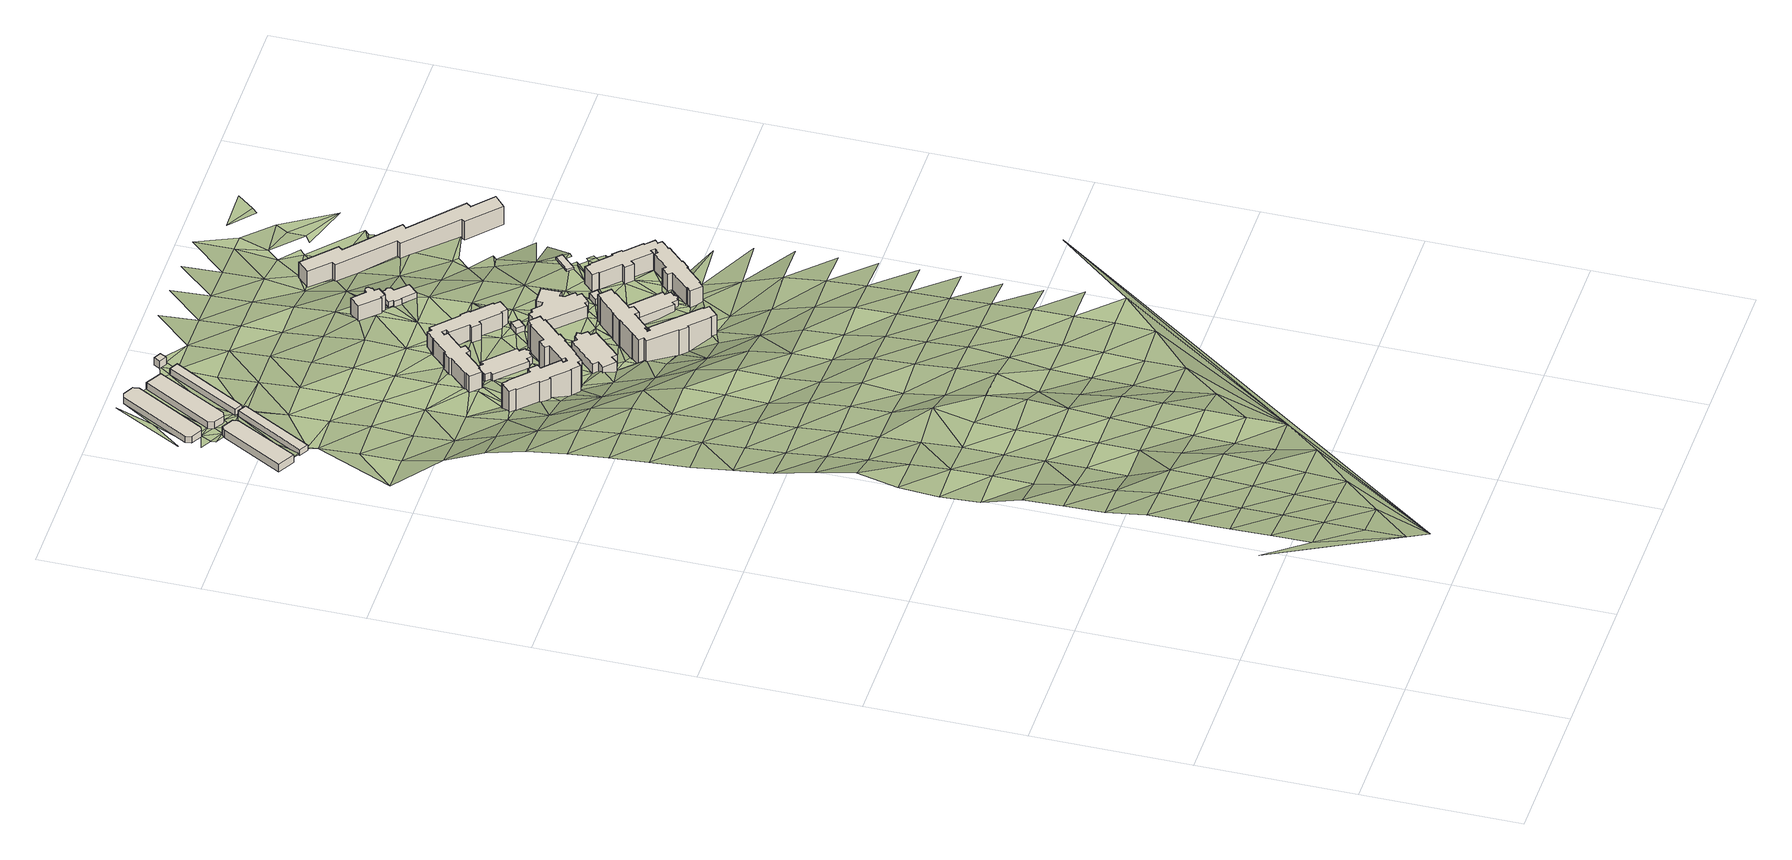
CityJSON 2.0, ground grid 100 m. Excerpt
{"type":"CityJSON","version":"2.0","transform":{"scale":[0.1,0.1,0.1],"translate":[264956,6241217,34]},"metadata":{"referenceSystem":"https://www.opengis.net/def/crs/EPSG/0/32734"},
"CityObjects":{
"building1":{"type":"Building","attributes":{"building":"warehouse","building:levels":"1","footprint":{"type":"Polygon"},"plus_code":"CFXQXWX8+X4V","ground_height":46.52,"building_height":4.1,"roof_height":50.62},"geometry":[{"type":"Solid","lod":"1","boundaries":[[[[0,1,2,3]],[[1,4,5,2]],[[4,6,7,5]],[[6,8,9,7]],[[8,10,11,9]],[[10,0,3,11]],[[3,2,5,7,9,11]],[[10,8,6,4,1,0]]]]}]},
"building2":{"type":"Building","attributes":{"building":"warehouse","building:levels":"1","footprint":{"type":"Polygon"},"plus_code":"CGXHX3X5+XWV","ground_height":46.52,"building_height":4.1,"roof_height":50.62},"geometry":[{"type":"Solid","lod":"1","boundaries":[[[[12,13,14,15]],[[13,16,17,14]],[[16,18,19,17]],[[18,12,15,19]],[[15,14,17,19]],[[18,16,13,12]]]]}]},
"building3":{"type":"Building","attributes":{"building":"warehouse","building:levels":"1","footprint":{"type":"Polygon"},"plus_code":"CGXFX6XP+X8R","ground_height":45.05,"building_height":4.1,"roof_height":49.15},"geometry":[{"type":"Solid","lod":"1","boundaries":[[[[20,21,22,23]],[[21,24,25,22]],[[24,26,27,25]],[[26,28,29,27]],[[28,30,31,29]],[[30,32,33,31]],[[32,34,35,33]],[[34,20,23,35]],[[23,22,25,27,29,31,33,35]],[[34,32,30,28,26,24,21,20]]]]}]},
"building4":{"type":"Building","attributes":{"building":"warehouse","building:levels":"1","footprint":{"type":"Polygon"},"plus_code":"CHX7XCX8+X3X","ground_height":45.19,"building_height":4.1,"roof_height":49.29},"geometry":[{"type":"Solid","lod":"1","boundaries":[[[[36,37,38,39]],[[37,40,41,38]],[[40,42,43,41]],[[42,44,45,43]],[[44,46,47,45]],[[46,36,39,47]],[[39,38,41,43,45,47]],[[46,44,42,40,37,36]]]]}]},
"building5":{"type":"Building","attributes":{"building":"warehouse","building:levels":"1","footprint":{"type":"Polygon"},"plus_code":"CHXVXVX4+XCX","ground_height":45.73,"building_height":4.1,"roof_height":49.83},"geometry":[{"type":"Solid","lod":"1","boundaries":[[[[48,49,50,51]],[[49,52,53,50]],[[52,54,55,53]],[[54,48,51,55]],[[51,50,53,55]],[[54,52,49,48]]]]}]},
"building6":{"type":"Building","attributes":{"address":"Browning Road Salt River Cape Town","building":"dormitory","building:levels":"6","beds":"150","residential":"university","footprint":{"type":"Polygon"},"plus_code":"CPX2XCX6+XGR","ground_height":48.84,"building_height":18.1,"roof_height":66.94},"geometry":[{"type":"Solid","lod":"1","boundaries":[[[[56,57,58,59]],[[57,60,61,58]],[[60,62,63,61]],[[62,64,65,63]],[[64,66,67,65]],[[66,68,69,67]],[[68,70,71,69]],[[70,72,73,71]],[[72,74,75,73]],[[74,76,77,75]],[[76,78,79,77]],[[78,80,81,79]],[[80,82,83,81]],[[82,84,85,83]],[[84,86,87,85]],[[86,88,89,87]],[[88,90,91,89]],[[90,92,93,91]],[[92,94,95,93]],[[94,96,97,95]],[[96,98,99,97]],[[98,100,101,99]],[[100,102,103,101]],[[102,104,105,103]],[[104,106,107,105]],[[106,108,109,107]],[[108,110,111,109]],[[110,112,113,111]],[[112,114,115,113]],[[114,116,117,115]],[[116,118,119,117]],[[118,120,121,119]],[[120,122,123,121]],[[122,124,125,123]],[[124,126,127,125]],[[126,128,129,127]],[[128,130,131,129]],[[130,132,133,131]],[[132,134,135,133]],[[134,56,59,135]],[[59,58,61,63,65,67,69,71,73,75,77,79,81,83,85,87,89,91,93,95,97,99,101,103,105,107,109,111,113,115,117,119,121,123,125,127,129,131,133,135]],[[134,132,130,128,126,124,122,120,118,116,114,112,110,108,106,104,102,100,98,96,94,92,90,88,86,84,82,80,78,76,74,72,70,68,66,64,62,60,57,56]]]]}]},
"building7":{"type":"Building","attributes":{"address":"Browning Road Salt River Cape Town","building":"university","building:levels":"1","footprint":{"type":"Polygon"},"plus_code":"CQX6XFX9+XFV","ground_height":48.03,"building_height":4.1,"roof_height":52.13},"geometry":[{"type":"Solid","lod":"1","boundaries":[[[[136,137,138,139]],[[137,140,141,138]],[[140,142,143,141]],[[142,144,145,143]],[[144,146,147,145]],[[146,148,149,147]],[[148,150,151,149]],[[150,152,153,151]],[[152,154,155,153]],[[154,156,157,155]],[[156,158,159,157]],[[158,160,161,159]],[[160,162,163,161]],[[162,164,165,163]],[[164,166,167,165]],[[166,168,169,167]],[[168,170,171,169]],[[170,136,139,171]],[[139,138,141,143,145,147,149,151,153,155,157,159,161,163,165,167,169,171]],[[170,168,166,164,162,160,158,156,154,152,150,148,146,144,142,140,137,136]]]]}]},
"building8":{"type":"Building","attributes":{"address":"Browning Road Salt River Cape Town","building":"university","building:levels":"2","footprint":{"type":"Polygon"},"plus_code":"CRX8XJXV+X9X","ground_height":48.05,"building_height":6.9,"roof_height":54.95},"geometry":[{"type":"Solid","lod":"1","boundaries":[[[[172,173,174,175]],[[173,176,177,174]],[[176,178,179,177]],[[178,180,181,179]],[[180,182,183,181]],[[182,184,185,183]],[[184,186,187,185]],[[186,188,189,187]],[[188,190,191,189]],[[190,192,193,191]],[[192,194,195,193]],[[194,196,197,195]],[[196,198,199,197]],[[198,200,201,199]],[[200,172,175,201]],[[175,174,177,179,181,183,185,187,189,191,193,195,197,199,201]],[[200,198,196,194,192,190,188,186,184,182,180,178,176,173,172]]]]}]},
"building9":{"type":"Building","attributes":{"building":"yes","building:levels":"1","footprint":{"type":"Polygon"},"plus_code":"CJXRXXXH+XMV","ground_height":45.38,"building_height":4.1,"roof_height":49.48},"geometry":[{"type":"Solid","lod":"1","boundaries":[[[[202,203,204,205]],[[203,206,207,204]],[[206,208,209,207]],[[208,202,205,209]],[[205,204,207,209]],[[208,206,203,202]]]]}]},
"building10":{"type":"Building","attributes":{"address":"Browning Road Salt River Cape Town","building":"dormitory","building:levels":"3","beds":"150","residential":"university","footprint":{"type":"Polygon"},"plus_code":"CRXCX8XQ+XCV","ground_height":50.3,"building_height":9.7,"roof_height":60},"geometry":[{"type":"Solid","lod":"1","boundaries":[[[[210,211,212,213]],[[211,214,215,212]],[[214,216,217,215]],[[216,218,219,217]],[[218,220,221,219]],[[220,222,223,221]],[[222,224,225,223]],[[224,226,227,225]],[[226,228,229,227]],[[228,230,231,229]],[[230,232,233,231]],[[232,234,235,233]],[[234,236,237,235]],[[236,238,239,237]],[[238,240,241,239]],[[240,242,243,241]],[[242,244,245,243]],[[244,246,247,245]],[[246,248,249,247]],[[248,250,251,249]],[[250,252,253,251]],[[252,254,255,253]],[[254,256,257,255]],[[256,258,259,257]],[[258,260,261,259]],[[260,262,263,261]],[[262,264,265,263]],[[264,266,267,265]],[[266,268,269,267]],[[268,270,271,269]],[[270,272,273,271]],[[272,274,275,273]],[[274,276,277,275]],[[276,278,279,277]],[[278,280,281,279]],[[280,282,283,281]],[[282,284,285,283]],[[284,210,213,285]],[[213,212,215,217,219,221,223,225,227,229,231,233,235,237,239,241,243,245,247,249,251,253,255,257,259,261,263,265,267,269,271,273,275,277,279,281,283,285]],[[284,282,280,278,276,274,272,270,268,266,264,262,260,258,256,254,252,250,248,246,244,242,240,238,236,234,232,230,228,226,224,222,220,218,216,214,211,210]]]]}]},
"building11":{"type":"Building","attributes":{"address":"Browning Road Salt River Cape Town","building":"dormitory","building:levels":"6","beds":"150","residential":"university","footprint":{"type":"Polygon"},"plus_code":"CRXMX8X6+XHX","ground_height":48.72,"building_height":18.1,"roof_height":66.82},"geometry":[{"type":"Solid","lod":"1","boundaries":[[[[286,287,288,289]],[[287,290,291,288]],[[290,292,293,291]],[[292,294,295,293]],[[294,296,297,295]],[[296,298,299,297]],[[298,300,301,299]],[[300,302,303,301]],[[302,304,305,303]],[[304,306,307,305]],[[306,308,309,307]],[[308,310,311,309]],[[310,312,313,311]],[[312,314,315,313]],[[314,316,317,315]],[[316,318,319,317]],[[318,320,321,319]],[[320,322,323,321]],[[322,324,325,323]],[[324,326,327,325]],[[326,328,329,327]],[[328,330,331,329]],[[330,332,333,331]],[[332,334,335,333]],[[334,336,337,335]],[[336,338,339,337]],[[338,340,341,339]],[[340,342,343,341]],[[342,344,345,343]],[[344,346,347,345]],[[346,348,349,347]],[[348,350,351,349]],[[350,352,353,351]],[[352,286,289,353]],[[289,288,291,293,295,297,299,301,303,305,307,309,311,313,315,317,319,321,323,325,327,329,331,333,335,337,339,341,343,345,347,349,351,353]],[[352,350,348,346,344,342,340,338,336,334,332,330,328,326,324,322,320,318,316,314,312,310,308,306,304,302,300,298,296,294,292,290,287,286]]]]}]},
"building12":{"type":"Building","attributes":{"address":"Browning Road Salt River Cape Town","building":"yes","building:levels":"1","footprint":{"type":"Polygon"},"plus_code":"CRXVX7XH+X7W","ground_height":49.9,"building_height":4.1,"roof_height":54},"geometry":[{"type":"Solid","lod":"1","boundaries":[[[[354,355,356,357]],[[355,358,359,356]],[[358,360,361,359]],[[360,354,357,361]],[[357,356,359,361]],[[360,358,355,354]]]]}]},
"building13":{"type":"Building","attributes":{"address":"Media Centre Browning Road Salt River Cape Town","building":"university","building:levels":"2","footprint":{"type":"Polygon"},"plus_code":"CVXPXXXF+XGV","ground_height":49.99,"building_height":6.9,"roof_height":56.89},"geometry":[{"type":"Solid","lod":"1","boundaries":[[[[362,363,364,365]],[[363,366,367,364]],[[366,368,369,367]],[[368,370,371,369]],[[370,372,373,371]],[[372,374,375,373]],[[374,376,377,375]],[[376,378,379,377]],[[378,380,381,379]],[[380,382,383,381]],[[382,384,385,383]],[[384,386,387,385]],[[386,388,389,387]],[[388,390,391,389]],[[390,392,393,391]],[[392,394,395,393]],[[394,396,397,395]],[[396,398,399,397]],[[398,362,365,399]],[[365,364,367,369,371,373,375,377,379,381,383,385,387,389,391,393,395,397,399]],[[398,396,394,392,390,388,386,384,382,380,378,376,374,372,370,368,366,363,362]]]]}]},
"building14":{"type":"Building","attributes":{"address":"Browning Road Salt River Cape Town","building":"university","building:levels":"1","footprint":{"type":"Polygon"},"plus_code":"C2XQXGX3+X8X","ground_height":49.54,"building_height":4.1,"roof_height":53.64},"geometry":[{"type":"Solid","lod":"1","boundaries":[[[[400,401,402,403]],[[401,404,405,402]],[[404,406,407,405]],[[406,408,409,407]],[[408,410,411,409]],[[410,412,413,411]],[[412,414,415,413]],[[414,416,417,415]],[[416,418,419,417]],[[418,420,421,419]],[[420,422,423,421]],[[422,424,425,423]],[[424,426,427,425]],[[426,428,429,427]],[[428,430,431,429]],[[430,432,433,431]],[[432,434,435,433]],[[434,400,403,435]],[[403,402,405,407,409,411,413,415,417,419,421,423,425,427,429,431,433,435]],[[434,432,430,428,426,424,422,420,418,416,414,412,410,408,406,404,401,400]]]]}]},
"building15":{"type":"Building","attributes":{"address":"Browning Road Salt River Cape Town","building":"university","building:levels":"3","footprint":{"type":"Polygon"},"plus_code":"CRXJX4X4+XWR","ground_height":49.93,"building_height":9.7,"roof_height":59.63},"geometry":[{"type":"Solid","lod":"1","boundaries":[[[[436,437,438,439]],[[437,440,441,438]],[[440,442,443,441]],[[442,444,445,443]],[[444,446,447,445]],[[446,448,449,447]],[[448,450,451,449]],[[450,452,453,451]],[[452,454,455,453]],[[454,456,457,455]],[[456,458,459,457]],[[458,460,461,459]],[[460,462,463,461]],[[462,464,465,463]],[[464,436,439,465]],[[439,438,441,443,445,447,449,451,453,455,457,459,461,463,465]],[[464,462,460,458,456,454,452,450,448,446,444,442,440,437,436]]]]}]},
"building16":{"type":"Building","attributes":{"address":"Browning Road Salt River","building":"yes","building:levels":"1","footprint":{"type":"Polygon"},"plus_code":"C2XQXHXC+XRW","ground_height":49.89,"building_height":4.1,"roof_height":53.99},"geometry":[{"type":"Solid","lod":"1","boundaries":[[[[466,467,468,469]],[[467,470,471,468]],[[470,472,473,471]],[[472,466,469,473]],[[469,468,471,473]],[[472,470,467,466]]]]}]},
"building17":{"type":"Building","attributes":{"address":"Browning Road Salt River Cape Town","building":"university","building:levels":"1","footprint":{"type":"Polygon"},"plus_code":"CVX8XPX3+XWX","ground_height":49.35,"building_height":4.1,"roof_height":53.45},"geometry":[{"type":"Solid","lod":"1","boundaries":[[[[474,475,476,477]],[[475,478,479,476]],[[478,480,481,479]],[[480,482,483,481]],[[482,484,485,483]],[[484,486,487,485]],[[486,488,489,487]],[[488,490,491,489]],[[490,492,493,491]],[[492,494,495,493]],[[494,496,497,495]],[[496,498,499,497]],[[498,500,501,499]],[[500,502,503,501]],[[502,504,505,503]],[[504,474,477,505]],[[477,476,479,481,483,485,487,489,491,493,495,497,499,501,503,505]],[[504,502,500,498,496,494,492,490,488,486,484,482,480,478,475,474]]]]}]},
"building18":{"type":"Building","attributes":{"address":"Browning Road Salt River Cape Town","building":"dormitory","building:levels":"3","beds":"150","residential":"university","footprint":{"type":"Polygon"},"plus_code":"C4XWXFX7+XXW","ground_height":52.59,"building_height":9.7,"roof_height":62.29},"geometry":[{"type":"Solid","lod":"1","boundaries":[[[[506,507,508,509]],[[507,510,511,508]],[[510,512,513,511]],[[512,514,515,513]],[[514,516,517,515]],[[516,518,519,517]],[[518,520,521,519]],[[520,522,523,521]],[[522,524,525,523]],[[524,526,527,525]],[[526,528,529,527]],[[528,530,531,529]],[[530,532,533,531]],[[532,534,535,533]],[[534,536,537,535]],[[536,538,539,537]],[[538,540,541,539]],[[540,542,543,541]],[[542,544,545,543]],[[544,546,547,545]],[[546,548,549,547]],[[548,550,551,549]],[[550,552,553,551]],[[552,554,555,553]],[[554,556,557,555]],[[556,558,559,557]],[[558,560,561,559]],[[560,562,563,561]],[[562,564,565,563]],[[564,566,567,565]],[[566,568,569,567]],[[568,570,571,569]],[[570,572,573,571]],[[572,574,575,573]],[[574,576,577,575]],[[576,578,579,577]],[[578,580,581,579]],[[580,582,583,581]],[[582,584,585,583]],[[584,506,509,585]],[[509,508,511,513,515,517,519,521,523,525,527,529,531,533,535,537,539,541,543,545,547,549,551,553,555,557,559,561,563,565,567,569,571,573,575,577,579,581,583,585]],[[584,582,580,578,576,574,572,570,568,566,564,562,560,558,556,554,552,550,548,546,544,542,540,538,536,534,532,530,528,526,524,522,520,518,516,514,512,510,507,506]]]]}]},
"building19":{"type":"Building","attributes":{"building":"roof","building:levels":"1","amenity":"shelter","footprint":{"type":"Polygon"},"plus_code":"C3XWXGXX+X2X","ground_height":50.74,"bottom_roof_height":53.54,"roof_height":54.84},"geometry":[{"type":"Solid","lod":"1","boundaries":[[[[586,587,588,589]],[[587,590,591,588]],[[590,592,593,591]],[[592,586,589,593]],[[589,588,591,593]],[[592,590,587,586]]]]}]},
"building20":{"type":"Building","attributes":{"address":"Salt River Cape Town","building":"dormitory","building:levels":"3","beds":"74","residential":"university","footprint":{"type":"Polygon"},"plus_code":"C4X7X7XP+X8X","ground_height":38.36,"building_height":9.7,"roof_height":48.06},"geometry":[{"type":"Solid","lod":"1","boundaries":[[[[594,595,596,597]],[[595,598,599,596]],[[598,600,601,599]],[[600,602,603,601]],[[602,604,605,603]],[[604,606,607,605]],[[606,608,609,607]],[[608,610,611,609]],[[610,612,613,611]],[[612,614,615,613]],[[614,616,617,615]],[[616,618,619,617]],[[618,620,621,619]],[[620,622,623,621]],[[622,624,625,623]],[[624,594,597,625]],[[597,596,599,601,603,605,607,609,611,613,615,617,619,621,623,625]],[[624,622,620,618,616,614,612,610,608,606,604,602,600,598,595,594]]]]}]},
"terrain1":{"type":"TINRelief","geometry":[{"type":"CompositeSurface","lod":"1","boundaries":[[[626,627,628]],[[627,629,628]],[[630,626,628]],[[631,626,632]],[[632,626,630]],[[631,633,634]],[[629,635,628]],[[633,631,632]],[[630,628,635]],[[634,636,637]],[[632,630,635]],[[634,633,636]],[[637,638,639]],[[632,640,633]],[[636,638,637]],[[635,640,632]],[[641,642,639]],[[635,629,643]],[[633,644,636]],[[638,641,639]],[[640,644,633]],[[645,646,642]],[[638,636,647]],[[641,645,642]],[[644,647,636]],[[648,646,649]],[[640,635,643]],[[641,638,650]],[[645,649,646]],[[640,643,644]],[[650,638,647]],[[651,652,648]],[[629,653,643]],[[654,645,641]],[[649,651,648]],[[647,644,655]],[[650,654,641]],[[656,652,657]],[[655,644,643]],[[658,649,645]],[[651,657,652]],[[659,650,647]],[[645,654,658]],[[660,661,656]],[[659,647,655]],[[657,660,656]],[[654,650,662]],[[651,649,663]],[[649,658,664]],[[661,665,666]],[[653,629,667]],[[650,659,662]],[[655,643,653]],[[657,651,663]],[[661,660,665]],[[649,664,663]],[[666,668,669]],[[653,659,655]],[[658,654,670]],[[662,671,654]],[[657,672,660]],[[668,666,665]],[[664,658,670]],[[670,654,671]],[[672,657,663]],[[673,674,669]],[[675,662,659]],[[673,669,668]],[[675,659,653]],[[665,660,676]],[[664,677,663]],[[672,678,660]],[[679,674,680]],[[671,662,681]],[[677,664,670]],[[668,665,676]],[[674,673,680]],[[681,662,675]],[[676,660,678]],[[682,672,663]],[[683,670,671]],[[682,663,677]],[[684,679,685]],[[673,668,686]],[[680,687,679]],[[683,671,681]],[[675,653,667]],[[678,672,688]],[[686,668,676]],[[685,689,684]],[[677,670,690]],[[679,687,685]],[[672,682,688]],[[673,691,680]],[[681,675,667]],[[690,670,683]],[[691,673,686]],[[689,692,693]],[[676,678,694]],[[695,682,677]],[[688,696,678]],[[687,680,697]],[[681,698,683]],[[689,685,692]],[[695,677,690]],[[686,676,694]],[[697,680,691]],[[698,681,667]],[[694,678,696]],[[699,700,693]],[[701,688,682]],[[687,702,685]],[[690,683,703]],[[692,699,693]],[[701,682,695]],[[691,686,704]],[[702,687,697]],[[703,683,698]],[[705,700,706]],[[696,688,707]],[[694,704,686]],[[692,685,708]],[[695,690,709]],[[699,706,700]],[[707,688,701]],[[691,710,697]],[[708,685,702]],[[709,690,703]],[[711,712,705]],[[713,694,696]],[[714,715,716]],[[704,710,691]],[[717,699,692]],[[698,667,718]],[[695,719,701]],[[706,711,705]],[[713,696,707]],[[702,697,720]],[[721,715,714]],[[717,692,708]],[[695,709,719]],[[712,722,716]],[[703,698,718]],[[723,704,694]],[[710,720,697]],[[699,724,706]],[[711,722,712]],[[721,725,715]],[[723,694,713]],[[702,726,708]],[[703,718,709]],[[707,701,727]],[[724,699,717]],[[719,728,701]],[[714,716,729]],[[730,710,704]],[[667,629,731]],[[720,726,702]],[[732,711,706]],[[713,707,727]],[[716,722,729]],[[730,704,723]],[[701,728,727]],[[717,708,733]],[[709,734,719]],[[706,724,732]],[[735,736,737]],[[721,714,738]],[[739,720,710]],[[726,733,708]],[[734,709,718]],[[737,736,740]],[[667,741,718]],[[723,713,742]],[[735,737,743]],[[729,738,714]],[[739,710,730]],[[737,740,744]],[[744,740,725]],[[722,711,745]],[[728,719,746]],[[711,732,747]],[[742,713,727]],[[748,725,721]],[[726,720,749]],[[724,717,750]],[[733,751,717]],[[746,719,734]],[[745,729,722]],[[723,752,730]],[[711,747,745]],[[738,748,721]],[[749,720,739]],[[753,735,743]],[[732,724,750]],[[728,754,727]],[[755,744,725]],[[717,751,750]],[[752,723,742]],[[756,733,726]],[[754,728,746]],[[757,758,759]],[[737,18,743]],[[739,730,760]],[[734,718,741]],[[756,726,749]],[[748,755,725]],[[759,761,762]],[[738,729,763]],[[764,747,732]],[[742,727,765]],[[766,762,761]],[[729,745,767]],[[760,730,752]],[[759,762,757]],[[751,733,768]],[[746,734,741]],[[764,732,750]],[[754,765,727]],[[667,769,741]],[[755,770,744]],[[738,763,748]],[[749,739,771]],[[772,745,747]],[[773,757,762]],[[763,729,767]],[[768,733,756]],[[757,774,775]],[[18,753,743]],[[774,757,773]],[[752,742,776]],[[762,777,773]],[[760,771,739]],[[16,744,770]],[[767,745,778]],[[779,750,751]],[[746,780,754]],[[781,747,764]],[[776,742,765]],[[745,772,778]],[[782,772,747]],[[773,777,783]],[[784,785,786]],[[755,748,787]],[[788,756,749]],[[777,753,18]],[[782,747,781]],[[779,751,768]],[[746,741,780]],[[18,783,777]],[[789,778,772]],[[752,790,760]],[[785,791,28]],[[748,763,787]],[[767,778,792]],[[771,788,749]],[[793,764,750]],[[754,794,765]],[[790,752,776]],[[18,795,783]],[[795,796,783]],[[775,774,21]],[[772,782,797]],[[770,755,798]],[[768,756,799]],[[793,750,779]],[[780,794,754]],[[800,16,770]],[[795,18,801]],[[767,802,763]],[[803,771,760]],[[16,801,18]],[[804,781,764]],[[782,781,805]],[[788,799,756]],[[787,798,755]],[[767,792,806]],[[807,808,792]],[[796,795,809]],[[801,16,800]],[[776,765,810]],[[769,667,811]],[[803,760,790]],[[805,781,804]],[[806,792,808]],[[812,779,768]],[[764,793,813]],[[806,802,767]],[[804,764,814]],[[794,810,765]],[[805,804,815]],[[808,816,817]],[[763,818,787]],[[800,770,819]],[[820,788,771]],[[769,780,741]],[[813,814,764]],[[770,798,821]],[[799,812,768]],[[808,817,822]],[[802,823,763]],[[817,816,824]],[[790,776,825]],[[800,819,801]],[[803,820,771]],[[774,37,21]],[[822,806,808]],[[818,763,823]],[[779,826,793]],[[804,814,827]],[[769,794,780]],[[819,770,821]],[[796,809,828]],[[825,776,810]],[[788,829,799]],[[798,787,830]],[[831,817,824]],[[795,52,809]],[[806,822,802]],[[812,826,779]],[[832,833,834]],[[835,823,802]],[[836,814,813]],[[822,817,831]],[[790,837,803]],[[814,836,838]],[[830,787,818]],[[820,829,788]],[[832,834,839]],[[834,840,841]],[[842,810,794]],[[843,824,832]],[[790,825,837]],[[841,844,834]],[[801,819,845]],[[793,846,813]],[[839,834,844]],[[836,813,847]],[[822,848,849]],[[798,850,821]],[[848,822,851]],[[826,852,793]],[[839,66,832]],[[842,794,769]],[[824,843,831]],[[818,823,853]],[[831,851,822]],[[836,854,855]],[[812,799,856]],[[820,803,857]],[[829,858,799]],[[798,830,850]],[[859,854,836]],[[813,860,847]],[[861,848,851]],[[859,836,847]],[[845,49,801]],[[832,66,843]],[[852,846,793]],[[851,831,862]],[[863,853,823]],[[52,828,809]],[[861,851,864]],[[825,810,865]],[[803,837,857]],[[813,846,860]],[[66,839,68]],[[830,818,866]],[[216,848,861]],[[826,812,856]],[[853,866,818]],[[799,858,856]],[[842,865,810]],[[176,859,847]],[[861,867,868]],[[831,843,150]],[[821,869,819]],[[854,859,870]],[[820,871,829]],[[850,872,821]],[[861,868,216]],[[66,64,843]],[[873,837,825]],[[874,854,870]],[[857,871,820]],[[875,852,826]],[[843,64,150]],[[876,868,877]],[[846,878,860]],[[216,868,218]],[[860,879,880]],[[876,218,868]],[[860,878,881]],[[881,879,860]],[[869,821,872]],[[865,873,825]],[[731,811,667]],[[882,830,866]],[[878,846,883]],[[828,52,884]],[[819,885,845]],[[850,830,886]],[[858,829,887]],[[154,150,64]],[[852,888,846]],[[842,769,811]],[[218,876,889]],[[154,64,62]],[[152,150,154]],[[890,826,856]],[[172,870,859]],[[826,891,875]],[[892,881,878]],[[866,893,882]],[[49,884,52]],[[857,837,894]],[[826,890,891]],[[871,887,829]],[[888,852,875]],[[878,895,892]],[[154,62,896]],[[886,830,882]],[[811,865,842]],[[885,49,845]],[[869,885,819]],[[837,873,894]],[[897,870,172]],[[154,896,898]],[[884,49,899]],[[879,881,328]],[[900,872,850]],[[858,901,856]],[[902,903,889]],[[904,896,62]],[[889,876,905]],[[892,328,881]],[[906,907,908]],[[906,909,910]],[[909,906,908]],[[911,897,912]],[[913,871,857]],[[914,915,916]],[[887,901,858]],[[900,850,886]],[[917,896,904]],[[914,918,876]],[[904,916,917]],[[902,889,919]],[[865,920,873]],[[897,172,912]],[[890,856,921]],[[49,922,899]],[[879,328,923]],[[924,925,882]],[[857,894,913]],[[914,916,926]],[[890,927,891]],[[919,889,905]],[[328,892,330]],[[886,882,925]],[[928,891,927]],[[916,904,926]],[[872,929,869]],[[876,930,905]],[[172,200,198]],[[306,909,908]],[[926,904,931]],[[930,876,918]],[[49,885,922]],[[932,902,933]],[[934,899,922]],[[172,198,912]],[[935,902,919]],[[936,887,871]],[[935,933,902]],[[890,921,927]],[[886,925,937]],[[872,900,929]],[[901,938,856]],[[938,921,856]],[[355,914,926]],[[196,194,198]],[[198,194,912]],[[939,937,925]],[[909,306,304]],[[873,940,894]],[[941,912,942]],[[921,943,927]],[[905,944,919]],[[914,355,918]],[[936,871,913]],[[945,188,923]],[[923,328,946]],[[192,945,194]],[[306,908,947]],[[885,869,948]],[[194,368,912]],[[926,942,358]],[[942,912,368]],[[901,887,949]],[[937,950,886]],[[951,930,918]],[[355,926,358]],[[869,929,948]],[[945,923,952]],[[194,945,952]],[[952,923,946]],[[900,886,953]],[[954,913,894]],[[368,363,942]],[[946,955,952]],[[942,363,358]],[[355,354,918]],[[949,887,936]],[[951,918,956]],[[938,957,921]],[[958,959,947]],[[937,960,961]],[[921,957,959]],[[962,922,885]],[[918,354,956]],[[368,963,363]],[[308,306,412]],[[900,964,929]],[[961,950,937]],[[965,368,194]],[[966,938,901]],[[952,955,967]],[[408,310,308]],[[947,968,306]],[[885,948,962]],[[969,358,363]],[[886,950,953]],[[965,194,952]],[[959,968,947]],[[970,358,969]],[[971,936,913]],[[408,308,412]],[[968,412,306]],[[956,354,972]],[[966,901,949]],[[408,404,310]],[[354,970,972]],[[972,973,956]],[[900,953,964]],[[408,412,410]],[[404,974,310]],[[952,967,975]],[[970,969,976]],[[408,406,404]],[[977,978,979]],[[980,948,929]],[[981,976,969]],[[957,938,982]],[[967,983,975]],[[975,965,952]],[[922,962,984]],[[959,957,985]],[[970,986,972]],[[964,980,929]],[[986,970,976]],[[936,987,949]],[[961,979,988]],[[989,974,404]],[[959,985,968]],[[982,938,966]],[[412,968,990]],[[989,991,974]],[[992,972,986]],[[978,993,992]],[[994,995,974]],[[950,996,953]],[[965,975,997]],[[984,998,922]],[[950,961,999]],[[994,974,991]],[[1000,1001,976]],[[978,988,979]],[[1002,1003,991]],[[986,976,1001]],[[1004,965,997]],[[953,996,964]],[[994,991,1003]],[[962,948,1005]],[[990,968,1006]],[[1007,1001,1000]],[[467,975,994]],[[996,950,1008]],[[975,467,997]],[[992,988,978]],[[460,980,964]],[[949,1009,966]],[[968,985,1006]],[[988,992,986]],[[980,1005,948]],[[1008,950,496]],[[1010,957,982]],[[1011,990,1006]],[[1010,985,957]],[[1012,990,1011]],[[961,988,999]],[[994,1003,1013]],[[1014,1015,996]],[[1006,1016,1011]],[[1006,1017,1016]],[[994,470,467]],[[1008,1014,996]],[[1018,997,467]],[[1019,496,950]],[[1001,1020,986]],[[1013,470,994]],[[1021,984,962]],[[1014,1008,1022]],[[1023,1011,1016]],[[1024,1011,1023]],[[980,460,1025]],[[1026,1027,460]],[[999,1019,950]],[[1008,1028,1022]],[[1029,1030,1031]],[[1032,1014,1022]],[[1027,1025,460]],[[1033,1034,1018]],[[1031,1030,1033]],[[466,1018,467]],[[1035,982,966]],[[1036,985,1037]],[[1005,1021,962]],[[1018,466,1033]],[[985,1010,1037]],[[488,1032,1022]],[[1023,1038,1039]],[[1027,1040,1025]],[[986,1041,988]],[[1042,1043,1032]],[[498,496,1019]],[[1016,574,1023]],[[472,470,1013]],[[1038,1044,1045]],[[1046,1013,1003]],[[1031,1033,1047]],[[1042,1048,1049]],[[1044,1046,1003]],[[1033,466,1047]],[[1020,1041,986]],[[1032,484,1042]],[[1047,1020,1031]],[[484,1032,488]],[[1038,1023,574]],[[1048,1042,484]],[[486,484,488]],[[1044,1038,572]],[[1037,1010,1050]],[[466,472,1051]],[[1052,472,1013]],[[980,1025,1053]],[[1047,466,1051]],[[980,1053,1005]],[[1010,982,1054]],[[1021,1055,984]],[[1038,574,572]],[[1048,484,1056]],[[1019,999,502]],[[480,484,482]],[[1051,472,1052]],[[1057,1053,1025]],[[1044,572,570]],[[1048,1053,1057]],[[988,1058,999]],[[1037,1050,1059]],[[1046,1052,1013]],[[1041,1020,1047]],[[480,1056,484]],[[502,474,504]],[[1051,1052,1060]],[[480,478,1056]],[[1056,475,474]],[[478,475,1056]],[[1047,1051,1061]],[[502,1056,474]],[[1062,1044,570]],[[1055,1063,984]],[[1041,1058,988]],[[1053,1048,1056]],[[1044,1062,1046]],[[1050,1064,1059]],[[1065,1021,1005]],[[1066,1050,1010]],[[1067,1052,1046]],[[568,1068,570]],[[1069,502,999]],[[1062,570,1068]],[[1053,1065,1005]],[[1061,1070,1071]],[[1072,1041,1047]],[[1072,1047,1061]],[[999,1058,1069]],[[1073,1064,1050]],[[566,1068,568]],[[1021,1074,1055]],[[1075,1056,502]],[[1068,566,1062]],[[1071,1076,1061]],[[1077,1062,558]],[[1075,1053,1056]],[[512,1064,1073]],[[1065,1074,1021]],[[1071,1078,1079]],[[1080,514,512]],[[558,1062,566]],[[502,1069,1075]],[[1072,1061,1076]],[[1071,1079,1081]],[[1058,1041,1082]],[[1076,1071,1083]],[[558,566,564]],[[1065,1053,1084]],[[1041,1072,1085]],[[1071,1081,1083]],[[558,564,1086]],[[560,558,1086]],[[1074,1087,1055]],[[1088,1065,1084]],[[1089,1090,1091]],[[1058,1092,1069]],[[1072,1076,1093]],[[1083,1093,1076]],[[1094,1079,1090]],[[1041,1085,1082]],[[1065,1088,1095]],[[1075,1096,1053]],[[1079,1097,1081]],[[1084,1053,1096]],[[1065,1095,1074]],[[1097,1079,1094]],[[1055,1087,1098]],[[1072,1099,1085]],[[1088,1084,1100]],[[1101,1081,1097]],[[1092,1058,1082]],[[1101,1097,1102]],[[1099,1103,1085]],[[1104,1075,1069]],[[1103,1099,1105]],[[1104,1069,1092]],[[1095,1106,1074]],[[1075,1107,1096]],[[1108,1082,1085]],[[1109,1084,1096]],[[1087,1074,1110]],[[1111,1085,1103]],[[1095,1112,1113]],[[1092,1082,1114]],[[1104,1115,1075]],[[1113,1116,1095]],[[1082,1108,1114]],[[1075,1115,1107]],[[1074,1106,1110]],[[1092,1117,1104]],[[1095,1116,1106]],[[1118,1108,1085]],[[1096,1107,1109]],[[1112,1116,1113]],[[1119,1120,1112]],[[1121,1087,1110]],[[1106,1116,1122]],[[1106,1123,1110]],[[1104,1117,1124]],[[1124,1115,1104]],[[1120,1119,1125]],[[1115,1124,1107]],[[1126,1116,1112]],[[1123,1127,1110]],[[1112,1120,1126]],[[1121,1110,1127]],[[1128,1120,1125]],[[1129,1123,1130]],[[1131,1127,1123]],[[1120,1128,1126]],[[1131,1123,1129]],[[1132,1130,1133]],[[1130,1132,1129]],[[1131,1129,1132]],[[1134,1135,1136]],[[1136,1137,1134]]]}]}
},
"vertices":[
[281,7232,108],[256,7214,108],[256,7214,166],[281,7232,166],[36,6822,108],[36,6822,166],[144,6760,108],[144,6760,166],[360,7156,108],[360,7156,166],[355,7190,108],[355,7190,166],
[198,6739,125],[253,6707,125],[253,6707,166],[198,6739,166],[502,7152,125],[502,7152,166],[449,7182,125],[449,7182,166],
[261,7357,104],[511,7799,104],[511,7799,151],[261,7357,151],[504,7837,104],[504,7837,151],[435,7872,104],[435,7872,151],[403,7863,104],[403,7863,151],[155,7419,104],[155,7419,151],[160,7384,104],[160,7384,151],[232,7344,104],[232,7344,151],
[670,7712,104],[567,7771,104],[567,7771,153],[670,7712,153],[315,7328,104],[315,7328,153],[323,7293,104],[323,7293,153],[391,7253,104],[391,7253,153],[424,7265,104],[424,7265,153],
[513,7178,114],[777,7643,114],[777,7643,158],[513,7178,158],[722,7672,114],[722,7672,158],[463,7205,114],[463,7205,158],
[1507,5727,130],[1477,5696,130],[1477,5696,329],[1507,5727,329],[1470,5703,130],[1470,5703,329],[1364,5593,130],[1364,5593,329],[1342,5614,130],[1342,5614,329],[1296,5566,130],[1296,5566,329],[1317,5546,130],[1317,5546,329],[1218,5443,130],[1218,5443,329],[1235,5427,130],[1235,5427,329],[1217,5408,130],[1217,5408,329],[1197,5426,130],[1197,5426,329],[1212,5442,130],[1212,5442,329],[1109,5540,130],[1109,5540,329],[1132,5563,130],[1132,5563,329],[1083,5610,130],[1083,5610,329],[1061,5587,130],[1061,5587,329],[948,5695,130],[948,5695,329],[944,5692,130],[944,5692,329],[916,5719,130],[916,5719,329],[854,5656,130],[854,5656,329],[883,5627,130],[883,5627,329],[876,5621,130],[876,5621,329],[985,5514,130],[985,5514,329],[980,5509,130],[980,5509,329],[1032,5457,130],[1032,5457,329],[1038,5463,130],[1038,5463,329],[1139,5363,130],[1139,5363,329],[1144,5368,130],[1144,5368,329],[1193,5320,130],[1193,5320,329],[1218,5346,130],[1218,5346,329],[1238,5326,130],[1238,5326,329],[1289,5378,130],[1289,5378,329],[1293,5374,130],[1293,5374,329],[1389,5471,130],[1389,5471,329],[1393,5467,130],[1393,5467,329],[1439,5514,130],[1439,5514,329],[1432,5521,130],[1432,5521,329],[1543,5633,130],[1543,5633,329],[1536,5639,130],[1536,5639,329],[1566,5670,130],[1566,5670,329],
[1198,5947,130],[1175,5924,130],[1175,5924,181],[1198,5947,181],[1146,5923,130],[1146,5923,181],[1147,5897,130],[1147,5897,181],[1137,5886,130],[1137,5886,181],[1167,5856,130],[1167,5856,181],[1151,5841,130],[1151,5841,181],[1323,5669,130],[1323,5669,181],[1344,5689,130],[1344,5689,181],[1371,5662,130],[1371,5662,181],[1395,5686,130],[1395,5686,181],[1422,5686,130],[1422,5686,181],[1422,5715,130],[1422,5715,181],[1430,5723,130],[1430,5723,181],[1402,5751,130],[1402,5751,181],[1420,5769,130],[1420,5769,181],[1244,5939,130],[1244,5939,181],[1226,5920,130],[1226,5920,181],
[1531,5468,140],[1363,5296,140],[1363,5296,210],[1531,5468,210],[1390,5271,140],[1390,5271,210],[1352,5232,140],[1352,5232,210],[1419,5167,140],[1419,5167,210],[1458,5206,140],[1458,5206,210],[1483,5180,140],[1483,5180,210],[1649,5355,140],[1649,5355,210],[1623,5380,140],[1623,5380,210],[1646,5404,140],[1646,5404,210],[1618,5433,140],[1618,5433,210],[1618,5462,140],[1618,5462,210],[1590,5461,140],[1590,5461,210],[1579,5466,140],[1579,5466,210],[1557,5444,140],[1557,5444,210],
[798,7789,100],[774,7747,100],[774,7747,155],[798,7789,155],[822,7721,100],[822,7721,155],[845,7764,100],[845,7764,155],
[1064,5881,140],[1092,5909,140],[1092,5909,260],[1064,5881,260],[1098,5904,140],[1098,5904,260],[1207,6017,140],[1207,6017,260],[1228,5997,140],[1228,5997,260],[1269,6040,140],[1269,6040,260],[1247,6061,140],[1247,6061,260],[1352,6168,140],[1352,6168,260],[1334,6185,140],[1334,6185,260],[1355,6206,140],[1355,6206,260],[1377,6184,140],[1377,6184,260],[1359,6165,140],[1359,6165,260],[1460,6067,140],[1460,6067,260],[1441,6048,140],[1441,6048,260],[1487,6003,140],[1487,6003,260],[1505,6021,140],[1505,6021,260],[1618,5913,140],[1618,5913,260],[1625,5921,140],[1625,5921,260],[1656,5891,140],[1656,5891,260],[1715,5953,140],[1715,5953,260],[1685,5982,140],[1685,5982,260],[1691,5988,140],[1691,5988,260],[1577,6096,140],[1577,6096,260],[1582,6102,140],[1582,6102,260],[1537,6145,140],[1537,6145,260],[1531,6139,140],[1531,6139,260],[1375,6286,140],[1375,6286,260],[1355,6265,140],[1355,6265,260],[1332,6287,140],[1332,6287,260],[1280,6234,140],[1280,6234,260],[1276,6237,140],[1276,6237,260],[1180,6136,140],[1180,6136,260],[1173,6142,140],[1173,6142,260],[1129,6096,140],[1129,6096,260],[1134,6087,140],[1134,6087,260],[1025,5974,140],[1025,5974,260],[1030,5970,140],[1030,5970,260],[1002,5941,140],[1002,5941,260],
[1856,4684,132],[1920,4748,132],[1920,4748,328],[1856,4684,328],[1894,4774,132],[1894,4774,328],[1899,4778,132],[1899,4778,328],[1638,5037,132],[1638,5037,328],[1619,5018,132],[1619,5018,328],[1604,5032,132],[1604,5032,328],[1626,5054,132],[1626,5054,328],[1635,5045,132],[1635,5045,328],[1735,5145,132],[1735,5145,328],[1755,5123,132],[1755,5123,328],[1802,5171,132],[1802,5171,328],[1784,5192,132],[1784,5192,328],[1893,5305,132],[1893,5305,328],[1889,5309,132],[1889,5309,328],[1918,5338,132],[1918,5338,328],[1850,5403,132],[1850,5403,328],[1821,5373,132],[1821,5373,328],[1817,5377,132],[1817,5377,328],[1709,5266,132],[1709,5266,328],[1704,5271,132],[1704,5271,328],[1656,5221,132],[1656,5221,328],[1661,5216,132],[1661,5216,328],[1562,5116,132],[1562,5116,328],[1566,5112,132],[1566,5112,328],[1514,5060,132],[1514,5060,328],[1537,5037,132],[1537,5037,328],[1514,5014,132],[1514,5014,328],[1665,4861,132],[1665,4861,328],[1661,4856,132],[1661,4856,328],[1707,4811,132],[1707,4811,328],[1714,4818,132],[1714,4818,328],[1825,4707,132],[1825,4707,328],[1829,4711,132],[1829,4711,328],
[1616,5862,159],[1570,5815,159],[1570,5815,200],[1616,5862,200],[1610,5776,159],[1610,5776,200],[1656,5823,159],[1656,5823,200],
[1692,5773,142],[1635,5716,142],[1635,5716,229],[1692,5773,229],[1652,5696,142],[1652,5696,229],[1634,5678,142],[1634,5678,229],[1848,5465,142],[1848,5465,229],[1871,5486,142],[1871,5486,229],[1889,5469,142],[1889,5469,229],[1951,5527,142],[1951,5527,229],[1930,5547,142],[1930,5547,229],[1949,5565,142],[1949,5565,229],[1897,5615,142],[1897,5615,229],[1896,5643,142],[1896,5643,229],[1934,5644,142],[1934,5644,229],[1931,5768,142],[1931,5768,229],[1811,5764,142],[1811,5764,229],[1811,5724,142],[1811,5724,229],[1783,5722,142],[1783,5722,229],[1729,5771,142],[1729,5771,229],[1709,5756,142],[1709,5756,229],
[1909,5267,132],[1898,5255,132],[1898,5255,196],[1909,5267,196],[1870,5256,132],[1870,5256,196],[1870,5225,132],[1870,5225,196],[1849,5204,132],[1849,5204,196],[1880,5174,132],[1880,5174,196],[1862,5156,132],[1862,5156,196],[2036,4989,132],[2036,4989,196],[2053,5007,132],[2053,5007,196],[2082,4980,132],[2082,4980,196],[2091,4989,132],[2091,4989,196],[2118,4989,132],[2118,4989,196],[2118,5018,132],[2118,5018,196],[2142,5042,132],[2142,5042,196],[2112,5070,132],[2112,5070,196],[2128,5086,132],[2128,5086,196],[1953,5253,132],[1953,5253,196],[1939,5238,132],[1939,5238,196],
[1573,6637,134],[1594,6616,134],[1594,6616,256],[1573,6637,256],[1643,6666,134],[1643,6666,256],[1621,6689,134],[1621,6689,256],[1637,6704,134],[1637,6704,256],[1634,6710,134],[1634,6710,256],[1639,6729,134],[1639,6729,256],[1631,6740,134],[1631,6740,256],[1618,6743,134],[1618,6743,256],[1606,6738,134],[1606,6738,256],[1602,6741,134],[1602,6741,256],[1591,6730,134],[1591,6730,256],[1516,6801,134],[1516,6801,256],[1456,6738,134],[1456,6738,256],[1563,6627,134],[1563,6627,256],
[1999,5495,159],[1953,5447,159],[1953,5447,200],[1999,5495,200],[1993,5410,159],[1993,5410,200],[2038,5458,159],[2038,5458,200],
[1738,6617,154],[1739,6625,154],[1739,6625,195],[1738,6617,195],[1733,6640,154],[1733,6640,195],[1727,6645,154],[1727,6645,195],[1712,6648,154],[1712,6648,195],[1699,6659,154],[1699,6659,195],[1674,6637,154],[1674,6637,195],[1661,6648,154],[1661,6648,195],[1613,6599,154],[1613,6599,195],[1634,6577,154],[1634,6577,195],[1625,6568,154],[1625,6568,195],[1659,6533,154],[1659,6533,195],[1662,6537,154],[1662,6537,195],[1739,6464,154],[1739,6464,195],[1798,6528,154],[1798,6528,195],[1726,6600,154],[1726,6600,195],
[2175,4872,158],[2282,4982,158],[2282,4982,283],[2175,4872,283],[2288,4977,158],[2288,4977,283],[2332,5023,158],[2332,5023,283],[2328,5027,158],[2328,5027,283],[2427,5129,158],[2427,5129,283],[2424,5135,158],[2424,5135,283],[2474,5187,158],[2474,5187,283],[2453,5207,158],[2453,5207,283],[2474,5229,158],[2474,5229,283],[2420,5281,158],[2420,5281,283],[2425,5286,158],[2425,5286,283],[2324,5383,158],[2324,5383,283],[2331,5390,158],[2331,5390,283],[2281,5438,158],[2281,5438,283],[2274,5430,158],[2274,5430,283],[2162,5538,158],[2162,5538,283],[2156,5532,158],[2156,5532,283],[2128,5559,158],[2128,5559,283],[2067,5496,158],[2067,5496,283],[2098,5466,158],[2098,5466,283],[2094,5462,158],[2094,5462,283],[2206,5354,158],[2206,5354,283],[2184,5332,158],[2184,5332,283],[2229,5288,158],[2229,5288,283],[2250,5310,158],[2250,5310,283],[2355,5209,158],[2355,5209,283],[2374,5228,158],[2374,5228,283],[2396,5207,158],[2396,5207,283],[2371,5181,158],[2371,5181,283],[2351,5200,158],[2351,5200,283],[2253,5099,158],[2253,5099,283],[2233,5118,158],[2233,5118,283],[2190,5073,158],[2190,5073,283],[2211,5053,158],[2211,5053,283],[2100,4938,158],[2100,4938,283],[2106,4932,158],[2106,4932,283],[2080,4906,158],[2080,4906,283],[2141,4847,158],[2141,4847,283],[2170,4877,158],[2170,4877,283],
[2163,5676,195],[2194,5643,195],[2194,5643,208],[2163,5676,208],[2288,5738,195],[2288,5738,208],[2255,5770,195],[2255,5770,208],
[1886,7220,3],[1816,7149,3],[1816,7149,141],[1886,7220,141],[1937,7032,3],[1937,7032,141],[1916,7007,3],[1916,7007,141],[2227,6720,3],[2227,6720,141],[2210,6696,3],[2210,6696,141],[2520,6412,3],[2520,6412,141],[2505,6388,3],[2505,6388,141],[2702,6209,3],[2702,6209,141],[2778,6277,3],[2778,6277,141],[2648,6394,3],[2648,6394,141],[2672,6423,3],[2672,6423,141],[2356,6704,3],[2356,6704,141],[2383,6729,3],[2383,6729,141],[2065,7007,3],[2065,7007,141],[2086,7034,3],[2086,7034,141],
[259,635,770],[8,885,814],[510,135,726],[563,8,735],[510,385,723],[259,885,768],[510,635,724],[510,885,723],[259,1135,763],[761,385,678],[510,1135,721],[259,1385,759],[510,1385,723],[259,1635,755],[761,635,679],[510,1635,724],[259,1890,719],[1011,635,638],[761,885,682],[510,1890,688],[259,2140,712],[761,1135,689],[259,2390,704],[510,2140,674],[761,1385,697],[510,2390,624],[259,2640,627],[1262,885,621],[761,1635,700],[1011,885,648],[259,2890,616],[510,2640,631],[761,1890,596],[1011,1135,667],[510,2890,622],[259,3140,629],[1011,1385,678],[761,2390,599],[761,2140,604],[510,3140,606],[259,3390,683],[1512,1135,559],[510,3390,586],[259,3640,632],[1011,1890,591],[1011,1635,630],[761,2640,589],[510,3640,555],[259,3890,572],[1262,1135,570],[761,3140,575],[1011,2140,593],[761,2890,592],[259,4135,539],[510,3890,528],[1262,1385,560],[1011,2390,590],[1262,1635,565],[259,4395,505],[510,4395,495],[761,3390,560],[510,4135,511],[1011,2640,582],[259,4645,486],[1262,1890,571],[761,3640,541],[510,4645,476],[259,4890,464],[1011,3140,635],[1262,2140,583],[1011,2890,582],[761,3890,522],[1512,1385,556],[510,4890,452],[259,5140,439],[1262,2390,600],[761,4135,505],[1512,1635,557],[1011,3390,548],[259,5390,404],[510,5140,424],[1262,2640,611],[761,4395,468],[1512,1890,556],[1011,3640,537],[510,5390,362],[259,5640,336],[1262,2890,589],[259,6140,167],[8,6140,177],[259,5890,227],[761,4645,454],[1763,1635,481],[1512,2140,547],[1011,3890,512],[259,6395,164],[510,5640,263],[1262,3140,533],[761,4890,442],[259,6645,148],[1011,4135,449],[1512,2640,472],[1512,2390,507],[510,5890,175],[1262,3390,491],[3120,2943,282],[761,5140,388],[1011,4395,457],[1763,1890,443],[144,6760,148],[192,6729,148],[198,6739,148],[510,6140,155],[1262,3640,517],[247,6699,148],[2014,1890,424],[1512,2890,550],[259,6895,125],[253,6707,148],[761,5640,188],[1763,2140,433],[761,5390,280],[510,6395,170],[1262,3890,468],[1011,4890,379],[1011,4645,452],[1512,3140,538],[360,7156,114],[1763,2390,433],[510,6645,155],[1262,4135,444],[232,7344,111],[128,7317,113],[196,7278,111],[1512,3390,515],[199,7244,114],[281,7232,114],[761,6140,155],[1011,5140,277],[1763,2640,442],[256,7214,114],[761,5890,158],[1262,4395,448],[2265,2140,445],[510,6895,147],[1512,3640,502],[876,5621,188],[323,7293,111],[315,7328,111],[261,7357,111],[1763,2890,478],[355,7190,114],[854,5656,188],[1262,4645,394],[2014,2140,421],[1011,5390,191],[980,5509,191],[391,7253,125],[100,7447,113],[259,7645,110],[350,7892,106],[761,6395,165],[1512,3890,436],[883,5627,188],[1763,3140,503],[155,7419,111],[916,5719,148],[1262,4890,278],[2014,2390,429],[463,7205,125],[424,7265,125],[985,5514,191],[761,6645,161],[1512,4135,432],[510,7145,125],[513,7178,125],[1002,5941,150],[1763,3390,485],[1139,5363,144],[1032,5457,191],[1011,5890,150],[944,5692,148],[948,5695,148],[510,7395,117],[2014,2640,429],[2515,2390,445],[1512,4395,391],[1262,5140,186],[1193,5320,144],[1038,5463,191],[1061,5587,148],[1011,5640,148],[1011,6140,154],[761,7145,138],[1763,3640,471],[761,6895,155],[1064,5881,150],[1025,5974,150],[1083,5610,148],[2014,2890,436],[1512,4645,282],[1144,5368,144],[670,7712,114],[1763,3890,427],[1011,6395,158],[1151,5841,140],[1132,5563,148],[1109,5540,148],[1212,5442,144],[1030,5970,150],[1238,5326,144],[2014,3140,455],[1218,5346,144],[1218,5443,144],[1197,5426,144],[1217,5408,144],[2265,2390,451],[1262,5640,130],[1235,5427,144],[761,7395,122],[1514,5014,185],[1352,5232,186],[1098,5904,150],[1092,5909,150],[1011,6645,162],[1137,5886,140],[1512,4890,185],[1129,6096,154],[1293,5374,144],[1289,5378,144],[1763,4395,309],[2014,3390,448],[1763,4135,409],[1363,5296,144],[1419,5167,147],[1146,5923,140],[1167,5856,140],[1134,6087,154],[1147,5897,140],[2265,2640,446],[1173,6142,147],[1175,5924,140],[1198,5947,140],[1011,7145,137],[1393,5467,140],[2014,3640,440],[1011,6895,148],[2265,2890,444],[1389,5471,140],[1661,4856,148],[1244,5939,140],[1226,5920,140],[1514,5060,147],[1483,5180,147],[1458,5206,147],[1512,5140,147],[1276,6237,147],[1537,5037,147],[774,7747,114],[1011,7395,125],[1262,6395,165],[2014,3890,434],[1665,4861,148],[1269,6040,147],[1763,4645,198],[1707,4811,148],[1562,5116,147],[1180,6136,147],[2265,3140,430],[1566,5112,147],[1422,5686,142],[1439,5514,140],[1395,5686,142],[822,7721,114],[1262,6645,175],[2014,4135,385],[1352,6168,147],[1247,6061,147],[1470,5703,142],[1441,6048,163],[1604,5032,147],[1619,5018,147],[1638,5037,147],[1635,5045,147],[1626,5054,147],[1432,5521,142],[1543,5633,142],[2265,3390,417],[1420,5769,159],[1402,5751,142],[1430,5723,142],[1422,5715,142],[1512,5890,159],[1359,6165,147],[2515,2640,432],[1856,4684,198],[1011,7645,109],[1649,5355,143],[1280,6234,147],[1332,6287,165],[1507,5727,142],[1825,4707,198],[1714,4818,148],[1262,6895,144],[1487,6003,159],[1477,5696,142],[1334,6185,147],[1355,6206,147],[845,7764,114],[1377,6184,147],[2265,3640,408],[1375,6286,165],[2014,4395,310],[1355,6265,147],[2515,2890,388],[1536,5639,142],[1566,5670,142],[1829,4711,198],[1460,6067,163],[1646,5404,143],[1704,5271,143],[1899,4778,165],[1262,7145,120],[2265,3890,398],[1512,6395,165],[1505,6021,163],[1763,5390,143],[1512,6645,159],[2515,3140,383],[1709,5266,143],[1618,5913,159],[2014,4645,202],[1894,4774,165],[1920,4748,202],[1531,6139,163],[1537,6145,163],[1262,7395,115],[1652,5696,160],[1456,6738,159],[1848,5465,143],[2265,4135,382],[1817,5377,143],[2014,4890,165],[1692,5773,175],[1656,5823,175],[2515,3390,385],[1656,5891,175],[1625,5921,159],[1893,5305,159],[1850,5403,143],[1729,5771,175],[1577,6096,163],[1691,5988,175],[1582,6102,163],[1512,6895,134],[1709,5756,160],[2265,4395,352],[1821,5373,143],[1262,7645,100],[2141,4847,185],[1763,5890,175],[2515,3640,379],[1763,6140,168],[1898,5255,155],[2036,4989,165],[1909,5267,159],[1715,5953,175],[1685,5982,175],[1918,5338,159],[1889,5309,159],[1563,6627,159],[1889,5469,159],[1262,7895,83],[1763,6395,159],[1783,5722,160],[1811,5764,160],[1939,5238,155],[1953,5253,155],[1871,5486,143],[1512,7145,115],[2080,4906,165],[1811,5724,160],[1625,6568,159],[2515,3890,370],[2265,4645,262],[2082,4980,165],[2053,5007,165],[2014,5390,159],[1594,6616,159],[1573,6637,159],[2100,4938,165],[2106,4932,165],[1951,5527,174],[1739,6464,159],[1931,5768,159],[1512,7395,97],[1613,6599,159],[2118,4989,165],[2091,4989,165],[1618,6743,159],[1591,6730,159],[1602,6741,159],[1634,6577,159],[1896,5643,174],[1897,5615,174],[1934,5644,174],[1643,6666,154],[1949,5565,174],[1930,5547,174],[2515,4135,359],[2170,4877,185],[2175,4872,185],[2142,5042,158],[2118,5018,155],[1606,6738,159],[2014,5890,159],[1637,6704,159],[1621,6689,159],[2128,5086,155],[2112,5070,155],[2184,5332,162],[2014,5640,174],[1639,6729,154],[1634,6710,159],[2265,4890,185],[2067,5496,159],[2094,5462,159],[1763,6895,88],[2515,4395,349],[1512,7645,87],[1763,6645,153],[1631,6740,159],[2014,6140,137],[2282,4982,185],[2098,5466,159],[2128,5559,174],[2229,5288,162],[1512,7895,73],[2288,4977,185],[1763,7145,38],[2515,4645,316],[2206,5354,162],[2265,5140,158],[2014,6395,87],[2156,5532,167],[2162,5538,167],[2257,5685,167],[2515,4890,243],[1763,7395,73],[2014,6645,61],[2265,5640,167],[2250,5310,162],[2274,5430,162],[2281,5438,162],[2427,5129,186],[2321,5588,167],[2265,6140,49],[2275,5632,167],[1916,7007,31],[2265,5890,138],[2396,5207,186],[1763,7645,67],[1816,7149,38],[2425,5286,162],[2331,5390,162],[2324,5383,162],[2225,6291,33],[2292,5651,167],[2405,5508,162],[1886,7220,38],[2014,6895,31],[2358,5552,167],[1763,7895,57],[2298,5731,167],[1937,7032,29],[2339,5604,167],[2375,5572,167],[2356,5714,167],[2265,6395,33],[2336,5695,167],[1993,7376,40],[2210,6696,44],[2327,6149,49],[2227,6720,44],[2014,7645,44],[2515,5890,54],[2086,7034,29],[2014,7145,29],[2352,6175,49],[2265,6645,44],[2089,7242,29],[2295,6367,33],[2529,5965,54],[2065,7007,31],[2265,6895,20],[2014,7895,42],[2114,7270,40],[2061,7454,40],[2520,6412,28],[2383,6729,44],[2407,6964,26],[2121,7643,44],[2382,6936,20],[2265,7395,28],[2261,7279,28],[2311,7475,28],[2515,7145,32],[2237,7251,5],[2215,7748,41],[2372,7609,41],[2404,7644,44],[2490,7752,44]
]}
